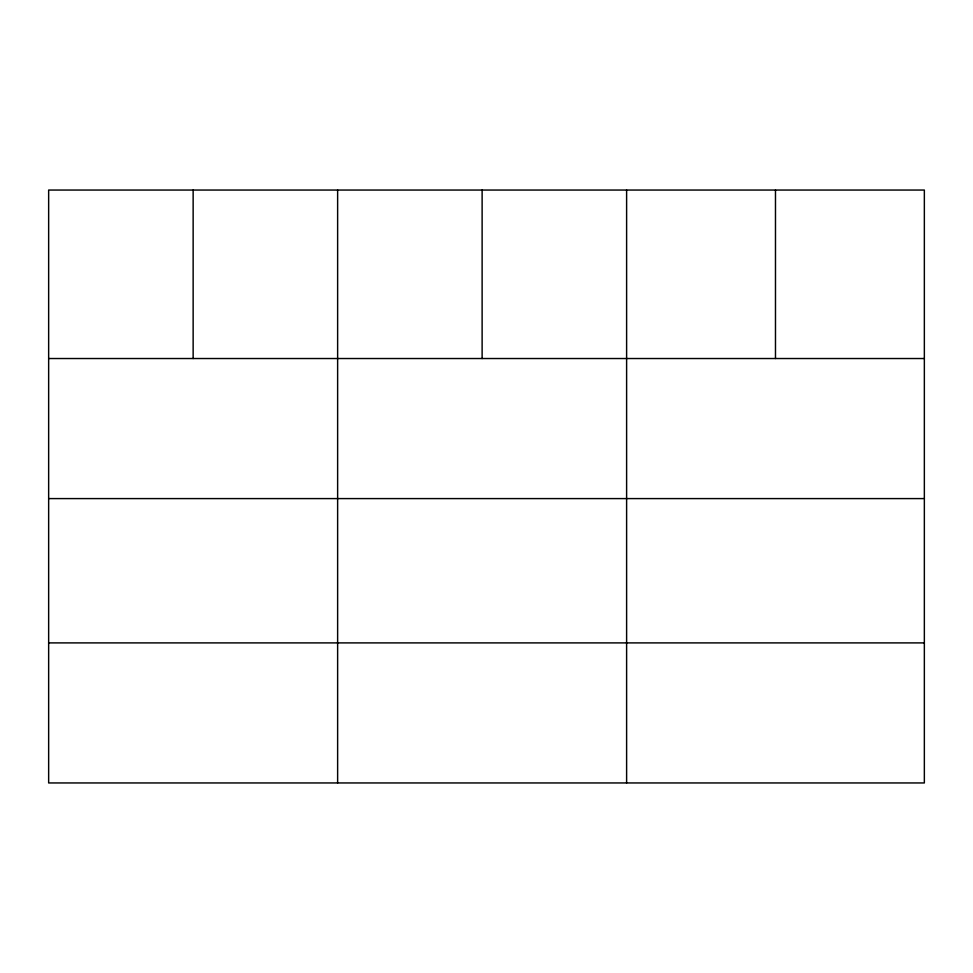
<?xml version="1.0" encoding="UTF-8"?>
<svg xmlns="http://www.w3.org/2000/svg" width="973" height="973" viewBox="0 0 973 973"><rect width="100%" height="100%" fill="white"/><g stroke="black" fill="none" stroke-linecap="round" stroke-linejoin="round"><path stroke-width="1.46" d="M924.35 498.59L924.35 190.051L48.65 190.051L48.65 782.949L924.35 782.949L924.35 498.59L48.65 498.59M48.65 358.526L924.35 358.526M48.65 642.898L924.35 642.898M775.481 190.051L775.481 358.526M626.612 190.051L626.612 782.949M482.121 190.051L482.121 358.526M337.631 190.051L337.631 782.949M193.141 190.051L193.141 358.526"/></g></svg>
